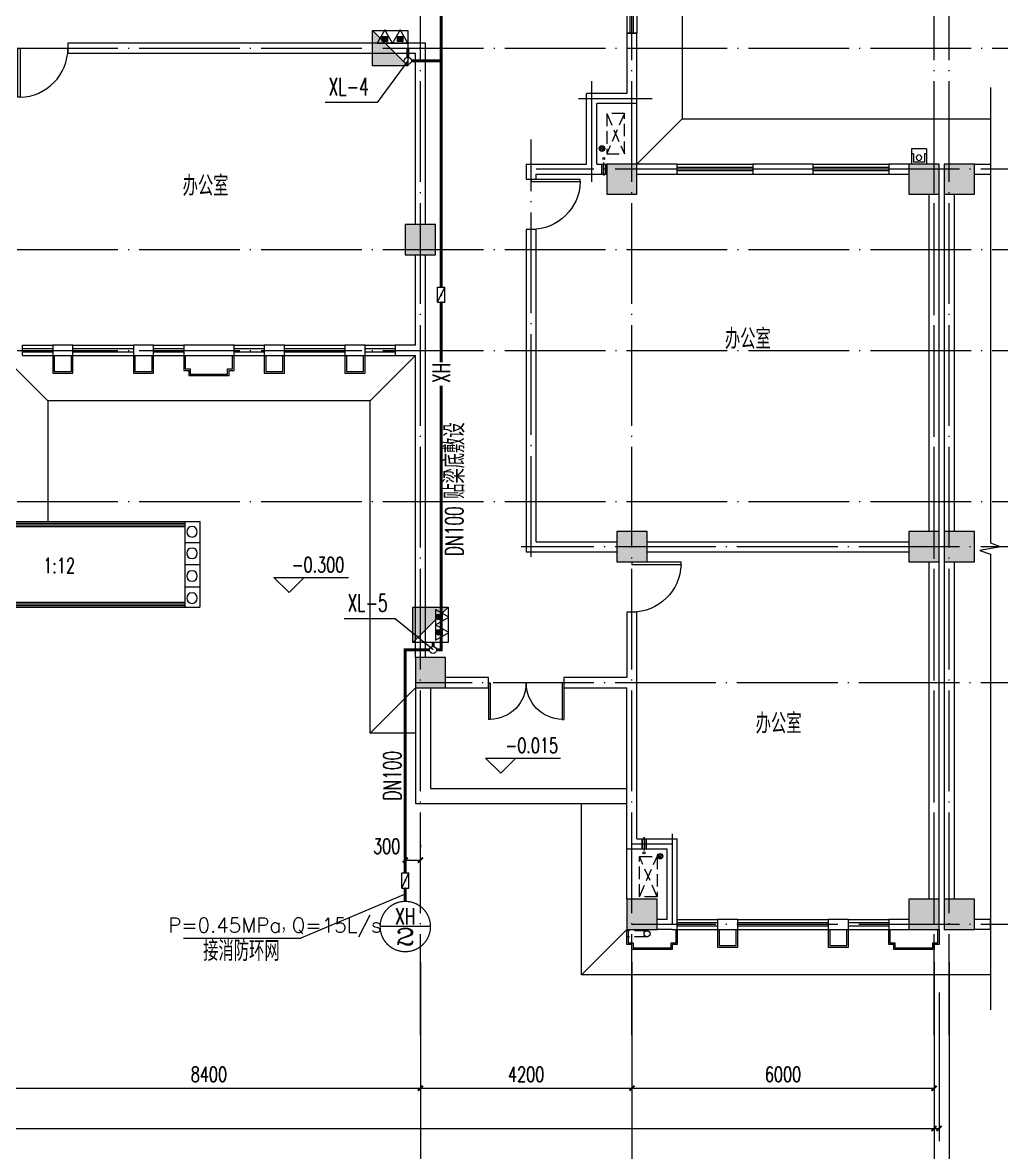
# Model space of a CAD drawing. Extents: x 888742 to 1277419, y 9079 to 622358.
# Drawn here: x 1086144 to 1105581, y 417904 to 440340 of the extents above; entities that cross this region are included whole.
import ezdxf
from ezdxf.enums import TextEntityAlignment as Align

# ---------------------------------------------------------------- set-up
doc = ezdxf.new("R2010")
doc.units = 0
doc.header["$LTSCALE"] = 1000
doc.header["$MEASUREMENT"] = 0
doc.linetypes.add('DASH', pattern=[0.35, 0.25, -0.1])
doc.linetypes.add('DOTE', pattern=[2.42, 2, -0.2, 0.02, -0.2])
for name, color, linetype in [('A_PLAN_FURNITURE', 8, 'Continuous'), ('AXIS', 3, 'Continuous'), ('COLUMN', 2, 'Continuous'), ('DIM_ELEV', 3, 'Continuous'), ('DIM_SYMB', 3, 'Continuous'), ('DIM_消防', 3, 'Continuous'), ('DOTE', 14, 'DOTE'), ('EQUIP_消火栓', 7, 'Continuous'), ('EQUIP_消防', 7, 'Continuous'), ('LVTRY', 220, 'Continuous'), ('PIPE-消防', 1, 'Continuous'), ('PUB_HATCH', 252, 'Continuous'), ('PUB_TEXT', 7, 'Continuous'), ('RAIN', 220, 'Continuous'), ('STAIR', 4, 'Continuous'), ('TEXT_消防', 7, 'Continuous'), ('TWT_DIM', 3, 'Continuous'), ('TWT_IDEN', 3, 'Continuous'), ('TWT_LEAD', 3, 'Continuous'), ('VALVE_消防', 7, 'Continuous'), ('VPIPE-消防', 1, 'Continuous'), ('WALL', 2, 'Continuous'), ('WINDOW', 142, 'Continuous'), ('排水', 135, 'Continuous'), ('栏杆', 89, 'Continuous'), ('空调', 107, 'Continuous')]:
    doc.layers.add(name, color=color, linetype=linetype)
for name, color, linetype, lineweight in [('厨房卫生间家具', 79, 'Continuous', 9), ('房间家具', 157, 'Continuous', 9), ('面积线', 41, 'Continuous', 20)]:
    doc.layers.add(name, color=color, linetype=linetype, lineweight=lineweight)
doc.styles.add('_TCH_DIM', font='SIMPLEX', dxfattribs={"bigfont": 'GBCBIG'})
doc.styles.add('_TCH_DIM_T3', font='SIMPLEX', dxfattribs={"width": 0.705882, "bigfont": 'GBCBIG'})
doc.styles.add('_TWT_CIRCLE', font='COMPLEX', dxfattribs={"width": 1.1, "height": 3.5, "bigfont": 'HZTXT'})
doc.styles.add('_TWT_PIPEDN', font='SIMPLEX', dxfattribs={"width": 0.8, "height": 3.5, "bigfont": 'HZTXT'})
doc.styles.add('_TWT_PIPETEXT', font='SIMPLEX', dxfattribs={"width": 0.8, "height": 3.5, "bigfont": 'HZTXT'})
doc.styles.add('_TWT_SERIAL', font='COMPLEX', dxfattribs={"width": 0.8, "height": 3.5, "bigfont": 'HZTXT'})
doc.styles.add('hztxt', font='zn02.shx', dxfattribs={"width": 0.8, "height": 400, "bigfont": 'zn01.shx'})
doc.styles.get("Standard").update_dxf_attribs({"font": 'gbenor.shx', "bigfont": 'gbcbig.shx'})
doc.dimstyles.new('_TCH_ARCH&&100', dxfattribs={"dimtxt": 297.5, "dimasz": 100, "dimexe": 250, "dimexo": 300, "dimgap": 126.25, "dimtad": 1, "dimdec": 0, "dimzin": 0, "dimdsep": 46, "dimtxsty": '_TCH_DIM_T3', "dimblk": 'ARCHTICK', "dimcen": 0.09, "dimclrt": 7, "dimazin": 2, "dimtfac": 1, "dimtdec": 0, "dimtix": 1, "dimtmove": 2, "dimatfit": 3, "dimldrblk": 'ARCHTICK', "dimfxl": 1, "dimtolj": 1, "dimtzin": 0, "dimarcsym": 0})
doc.dimstyles.new('_TWT_ARCH&&100', dxfattribs={"dimtxt": 297.5, "dimasz": 100, "dimexe": 250, "dimexo": 300, "dimgap": 126.25, "dimtad": 1, "dimdec": 0, "dimzin": 0, "dimdsep": 46, "dimtxsty": '_TCH_DIM_T3', "dimblk": 'ARCHTICK', "dimcen": 0.09, "dimclrt": 7, "dimazin": 2, "dimtfac": 1, "dimtdec": 0, "dimtix": 1, "dimtmove": 2, "dimatfit": 3, "dimfxl": 1, "dimtolj": 1, "dimtzin": 0, "dimarcsym": 0})

# ---------------------------------------------------------------- blocks, each defined once
blk = doc.blocks.new('A$C3D4507CA')
at = {"layer": 'RAIN'}
for p, q in [((-150, -173), (-150, 127)), ((-110, -73), (-110, 87)), ((110, 87), (-110, 87)), ((110, -73), (110, 87)), ((150, -173), (150, 127)), ((-110, -73), (-150, -73)), ((150, -173), (-150, -173)), ((150, -73), (110, -73)), ((150, -173), (150, -173))]:
    blk.add_line(p, q, dxfattribs=at)
blk.add_circle((0, 0), 55, dxfattribs=at)
blk = doc.blocks.new('43t42')
at = {"layer": 'A_PLAN_FURNITURE', "linetype": 'DASH', "extrusion": (0, 0, -1)}
blk.add_lwpolyline([(-698650, 447037), (-697850, 447037), (-697850, 447387), (-698650, 447387)], close=True, dxfattribs=at)
at = {"layer": 'A_PLAN_FURNITURE', "linetype": 'DASH'}
for points in [[(698650, 447387), (697850, 447037)], [(698650, 447037), (697850, 447387)]]:
    blk.add_lwpolyline(points, dxfattribs=at)
blk = doc.blocks.new('Kongtiaodaong')
at = {"layer": '空调'}
for points in [[(1247663, -163218), (1247663, -163058), (1247663, -163038), (1247663, -163218), (1247663, -163238)], [(1247703, -163058), (1247703, -163008), (1247703, -163218), (1247703, -163268)], [(1247743, -163218), (1247743, -163058), (1247743, -163038), (1247743, -163218), (1247743, -163238)]]:
    blk.add_lwpolyline(points, dxfattribs=at)
blk = doc.blocks.new('y65ye4')
at = {"layer": 'STAIR'}
for p, q in [((694940, 430431), (690920, 430431)), ((690920, 430431), (690920, 428731)), ((691220, 430431), (691220, 428731)), ((694640, 430431), (694640, 428731)), ((694640, 430331), (691220, 430331)), ((694940, 430331), (694940, 428731)), ((694640, 428831), (691219, 428831)), ((694940, 428731), (690920, 428731))]:
    blk.add_line(p, q, dxfattribs=at)
at = {"layer": '栏杆'}
for p, q in [((694640, 430398), (691220, 430398)), ((694640, 430364), (691220, 430364)), ((691220, 430014), (690920, 430014)), ((694940, 430014), (694640, 430014)), ((691220, 429576), (690920, 429576)), ((694940, 429576), (694640, 429576)), ((691220, 429137), (690920, 429137)), ((694940, 429137), (694640, 429137)), ((694640, 428798), (691220, 428798)), ((694640, 428764), (691220, 428764))]:
    blk.add_line(p, q, dxfattribs=at)
for centre in [(691076, 430228), (694796, 430228), (691076, 429801), (694796, 429801), (691076, 429350), (694796, 429350), (691076, 428911), (694796, 428911)]:
    blk.add_circle(centre, 104, dxfattribs=at)
blk = doc.blocks.new('$TWTSYS$00000546')
h = blk.add_hatch()
h.set_pattern_fill('ANSI31', color=256, scale=200, style=0)
h.set_pattern_definition([(45, (-38543.802, -6670.83), (-17.67767, 17.67767), [])])
h.paths.add_polyline_path([(-65, 174), (65, 174), (65, 44), (-65, 44)])
for points in [[(0, 344), (-198, 0), (198, 0)], [(-65, 174), (65, 174), (65, 44), (-65, 44)]]:
    blk.add_lwpolyline(points, close=True)
blk = doc.blocks.new('_ArchTick')
at = {"color": 0, "linetype": 'ByBlock', "const_width": 0.4}
blk.add_lwpolyline([(-0.5, -0.5), (0.5, 0.5)], dxfattribs=at)
blk = doc.blocks.new('*D88')
at = {"layer": 'Defpoints', "color": 0, "transparency": 16777216}
for p in [(1093744, 423709), (1094044, 423709), (1094044, 423709)]:
    blk.add_point(p, dxfattribs=at)
at = {"layer": 'TWT_DIM', "color": 0, "lineweight": -2, "transparency": 16777216}
for p, q in [((1093744, 424009), (1093744, 423959)), ((1094044, 424009), (1094044, 423959)), ((1093744, 423709), (1094044, 423709))]:
    blk.add_line(p, q, dxfattribs=at)
at = {"layer": 'TWT_DIM', "color": 0, "lineweight": -2, "transparency": 16777216, "xscale": 100, "yscale": 100, "zscale": 100, "rotation": 180}
blk.add_blockref('_ArchTick', (1093744, 423709), dxfattribs=at)
at = {"layer": 'TWT_DIM', "color": 0, "lineweight": -2, "transparency": 16777216, "xscale": 100, "yscale": 100, "zscale": 100}
blk.add_blockref('_ArchTick', (1094044, 423709), dxfattribs=at)
at = {"layer": 'TWT_DIM', "color": 7, "transparency": 16777216, "insert": (1093374, 423984), "char_height": 297.5, "attachment_point": 5, "style": '_TCH_DIM_T3'}
blk.add_mtext('\\A1;300', dxfattribs=at)
blk = doc.blocks.new('*D211')
at = {"layer": 'AXIS', "color": 0, "lineweight": -2, "transparency": 16777216}
for p, q in [((1085644, 421379), (1085644, 418929)), ((1094044, 421379), (1094044, 418929)), ((1085644, 419179), (1094044, 419179))]:
    blk.add_line(p, q, dxfattribs=at)
at = {"layer": 'Defpoints', "color": 0, "transparency": 16777216}
for p in [(1085644, 421679), (1094044, 421679), (1094044, 419179)]:
    blk.add_point(p, dxfattribs=at)
at = {"layer": 'AXIS', "color": 0, "lineweight": -2, "transparency": 16777216, "xscale": 100, "yscale": 100, "zscale": 100, "rotation": 180}
blk.add_blockref('_ArchTick', (1085644, 419179), dxfattribs=at)
at = {"layer": 'AXIS', "color": 0, "lineweight": -2, "transparency": 16777216, "xscale": 100, "yscale": 100, "zscale": 100}
blk.add_blockref('_ArchTick', (1094044, 419179), dxfattribs=at)
at = {"layer": 'AXIS', "color": 7, "transparency": 16777216, "insert": (1089844, 419454), "char_height": 297.5, "attachment_point": 5, "style": '_TCH_DIM_T3'}
blk.add_mtext('\\A1;8400', dxfattribs=at)
blk = doc.blocks.new('*D212')
at = {"layer": 'AXIS', "color": 0, "lineweight": -2, "transparency": 16777216}
for p, q in [((1094044, 421379), (1094044, 418929)), ((1098244, 421379), (1098244, 418929)), ((1094044, 419179), (1098244, 419179))]:
    blk.add_line(p, q, dxfattribs=at)
at = {"layer": 'Defpoints', "color": 0, "transparency": 16777216}
for p in [(1094044, 421679), (1098244, 421679), (1098244, 419179)]:
    blk.add_point(p, dxfattribs=at)
at = {"layer": 'AXIS', "color": 0, "lineweight": -2, "transparency": 16777216, "xscale": 100, "yscale": 100, "zscale": 100, "rotation": 180}
blk.add_blockref('_ArchTick', (1094044, 419179), dxfattribs=at)
at = {"layer": 'AXIS', "color": 0, "lineweight": -2, "transparency": 16777216, "xscale": 100, "yscale": 100, "zscale": 100}
blk.add_blockref('_ArchTick', (1098244, 419179), dxfattribs=at)
at = {"layer": 'AXIS', "color": 7, "transparency": 16777216, "insert": (1096144, 419454), "char_height": 297.5, "attachment_point": 5, "style": '_TCH_DIM_T3'}
blk.add_mtext('\\A1;4200', dxfattribs=at)
blk = doc.blocks.new('*D213')
at = {"layer": 'AXIS', "color": 0, "lineweight": -2, "transparency": 16777216}
for p, q in [((1098244, 421379), (1098244, 418929)), ((1104244, 421379), (1104244, 418929)), ((1098244, 419179), (1104244, 419179))]:
    blk.add_line(p, q, dxfattribs=at)
at = {"layer": 'Defpoints', "color": 0, "transparency": 16777216}
for p in [(1098244, 421679), (1104244, 421679), (1104244, 419179)]:
    blk.add_point(p, dxfattribs=at)
at = {"layer": 'AXIS', "color": 0, "lineweight": -2, "transparency": 16777216, "xscale": 100, "yscale": 100, "zscale": 100, "rotation": 180}
blk.add_blockref('_ArchTick', (1098244, 419179), dxfattribs=at)
at = {"layer": 'AXIS', "color": 0, "lineweight": -2, "transparency": 16777216, "xscale": 100, "yscale": 100, "zscale": 100}
blk.add_blockref('_ArchTick', (1104244, 419179), dxfattribs=at)
at = {"layer": 'AXIS', "color": 7, "transparency": 16777216, "insert": (1101244, 419454), "char_height": 297.5, "attachment_point": 5, "style": '_TCH_DIM_T3'}
blk.add_mtext('\\A1;6000', dxfattribs=at)
blk = doc.blocks.new('*D214')
at = {"layer": 'AXIS', "color": 0, "lineweight": -2, "transparency": 16777216}
for p, q in [((1050144, 421079), (1050144, 418129)), ((1104344, 421079), (1104344, 418129)), ((1050144, 418379), (1104344, 418379))]:
    blk.add_line(p, q, dxfattribs=at)
at = {"layer": 'Defpoints', "color": 0, "transparency": 16777216}
for p in [(1050144, 421379), (1104344, 421379), (1104344, 418379)]:
    blk.add_point(p, dxfattribs=at)
at = {"layer": 'AXIS', "color": 0, "lineweight": -2, "transparency": 16777216, "xscale": 100, "yscale": 100, "zscale": 100, "rotation": 180}
blk.add_blockref('_ArchTick', (1050144, 418379), dxfattribs=at)
at = {"layer": 'AXIS', "color": 0, "lineweight": -2, "transparency": 16777216, "xscale": 100, "yscale": 100, "zscale": 100}
blk.add_blockref('_ArchTick', (1104344, 418379), dxfattribs=at)
at = {"layer": 'AXIS', "color": 7, "transparency": 16777216, "insert": (1077244, 418654), "char_height": 297.5, "attachment_point": 5, "style": '_TCH_DIM_T3'}
blk.add_mtext('\\A1;54200', dxfattribs=at)
blk = doc.blocks.new('*D373')
at = {"layer": 'AXIS', "color": 0, "lineweight": -2, "transparency": 16777216}
for p, q in [((1085644, 421379), (1085644, 418929)), ((1094044, 421379), (1094044, 418929)), ((1085644, 419179), (1094044, 419179))]:
    blk.add_line(p, q, dxfattribs=at)
at = {"layer": 'Defpoints', "color": 0, "transparency": 16777216}
for p in [(1085644, 421679), (1094044, 421679), (1094044, 419179)]:
    blk.add_point(p, dxfattribs=at)
at = {"layer": 'AXIS', "color": 0, "lineweight": -2, "transparency": 16777216, "xscale": 100, "yscale": 100, "zscale": 100, "rotation": 180}
blk.add_blockref('_ArchTick', (1085644, 419179), dxfattribs=at)
at = {"layer": 'AXIS', "color": 0, "lineweight": -2, "transparency": 16777216, "xscale": 100, "yscale": 100, "zscale": 100}
blk.add_blockref('_ArchTick', (1094044, 419179), dxfattribs=at)
at = {"layer": 'AXIS', "color": 7, "transparency": 16777216, "insert": (1089844, 419454), "char_height": 297.5, "attachment_point": 5, "style": '_TCH_DIM_T3'}
blk.add_mtext('\\A1;8400', dxfattribs=at)
blk = doc.blocks.new('*D374')
at = {"layer": 'AXIS', "color": 0, "lineweight": -2, "transparency": 16777216}
for p, q in [((1094044, 421379), (1094044, 418929)), ((1098244, 421379), (1098244, 418929)), ((1094044, 419179), (1098244, 419179))]:
    blk.add_line(p, q, dxfattribs=at)
at = {"layer": 'Defpoints', "color": 0, "transparency": 16777216}
for p in [(1094044, 421679), (1098244, 421679), (1098244, 419179)]:
    blk.add_point(p, dxfattribs=at)
at = {"layer": 'AXIS', "color": 0, "lineweight": -2, "transparency": 16777216, "xscale": 100, "yscale": 100, "zscale": 100, "rotation": 180}
blk.add_blockref('_ArchTick', (1094044, 419179), dxfattribs=at)
at = {"layer": 'AXIS', "color": 0, "lineweight": -2, "transparency": 16777216, "xscale": 100, "yscale": 100, "zscale": 100}
blk.add_blockref('_ArchTick', (1098244, 419179), dxfattribs=at)
at = {"layer": 'AXIS', "color": 7, "transparency": 16777216, "insert": (1096144, 419454), "char_height": 297.5, "attachment_point": 5, "style": '_TCH_DIM_T3'}
blk.add_mtext('\\A1;4200', dxfattribs=at)
blk = doc.blocks.new('*D375')
at = {"layer": 'AXIS', "color": 0, "lineweight": -2, "transparency": 16777216}
for p, q in [((1098244, 421379), (1098244, 418929)), ((1104244, 421379), (1104244, 418929)), ((1098244, 419179), (1104244, 419179))]:
    blk.add_line(p, q, dxfattribs=at)
at = {"layer": 'Defpoints', "color": 0, "transparency": 16777216}
for p in [(1098244, 421679), (1104244, 421679), (1104244, 419179)]:
    blk.add_point(p, dxfattribs=at)
at = {"layer": 'AXIS', "color": 0, "lineweight": -2, "transparency": 16777216, "xscale": 100, "yscale": 100, "zscale": 100, "rotation": 180}
blk.add_blockref('_ArchTick', (1098244, 419179), dxfattribs=at)
at = {"layer": 'AXIS', "color": 0, "lineweight": -2, "transparency": 16777216, "xscale": 100, "yscale": 100, "zscale": 100}
blk.add_blockref('_ArchTick', (1104244, 419179), dxfattribs=at)
at = {"layer": 'AXIS', "color": 7, "transparency": 16777216, "insert": (1101244, 419454), "char_height": 297.5, "attachment_point": 5, "style": '_TCH_DIM_T3'}
blk.add_mtext('\\A1;6000', dxfattribs=at)
blk = doc.blocks.new('*D376')
at = {"layer": 'AXIS', "color": 0, "lineweight": -2, "transparency": 16777216}
for p, q in [((1050244, 421079), (1050244, 418129)), ((1104244, 421079), (1104244, 418129)), ((1050244, 418379), (1104244, 418379))]:
    blk.add_line(p, q, dxfattribs=at)
at = {"layer": 'Defpoints', "color": 0, "transparency": 16777216}
for p in [(1050244, 421379), (1104244, 421379), (1104244, 418379)]:
    blk.add_point(p, dxfattribs=at)
at = {"layer": 'AXIS', "color": 0, "lineweight": -2, "transparency": 16777216, "xscale": 100, "yscale": 100, "zscale": 100, "rotation": 180}
blk.add_blockref('_ArchTick', (1050244, 418379), dxfattribs=at)
at = {"layer": 'AXIS', "color": 0, "lineweight": -2, "transparency": 16777216, "xscale": 100, "yscale": 100, "zscale": 100}
blk.add_blockref('_ArchTick', (1104244, 418379), dxfattribs=at)
at = {"layer": 'AXIS', "color": 7, "transparency": 16777216, "insert": (1077244, 418654), "char_height": 297.5, "attachment_point": 5, "style": '_TCH_DIM_T3'}
blk.add_mtext('\\A1;54000', dxfattribs=at)
blk = doc.blocks.new('$DorLib2D$00000002')
for p, q in [((-0.5, 0), (-0.5, 0.4875)), ((-0.475, 0.4875), (-0.5, 0.4875)), ((-0.475, 0), (-0.475, 0.4875)), ((0.475, 0), (0.475, 0.4875)), ((0.475, 0.4875), (0.5, 0.4875)), ((0.5, 0), (0.5, 0.4875)), ((-0.5, 0), (-0.475, 0)), ((0.5, 0), (0.475, 0))]:
    blk.add_line(p, q)
at = {"lineweight": 13}
for centre, start, end in [((-0.4875, 0), 0, 88.53072), ((0.4875, 0), 91.46928, 180)]:
    blk.add_arc(centre, 0.4875, start, end, dxfattribs=at)
blk = doc.blocks.new('$WINLIB2D$00000001')
at = {"color": 0}
for points in [[(-0.5, 0.5), (-0.5, -0.5)], [(-0.5, 0.5), (0.5, 0.5)], [(0.5, -0.5), (0.5, 0.5)], [(0.5, 0.167), (-0.5, 0.167)], [(0.5, -0.167), (-0.5, -0.167)], [(-0.5, -0.5), (0.5, -0.5)]]:
    blk.add_lwpolyline(points, dxfattribs=at)
blk = doc.blocks.new('$DorLib2D$00000001')
for p, q in [((0.45, 0.975), (0.5, 0.975)), ((0.45, 0), (0.45, 0.975)), ((0.5, 0), (0.5, 0.975)), ((0.5, 0), (0.45, 0))]:
    blk.add_line(p, q)
at = {"lineweight": 13}
blk.add_arc((0.475, 0), 0.975, 91.4693, 180, dxfattribs=at)
blk = doc.blocks.new('$TwtSys$00000434')
for p, q in [((-0.5, 0.5), (-0.5, -0.5)), ((-0.5, -0.5), (0.5, 0.5)), ((0.5, 0.5), (-0.5, 0.5)), ((0.5, -0.5), (0.5, 0.5)), ((-0.5, -0.5), (0.5, -0.5))]:
    blk.add_line(p, q)
blk.add_solid([(0.5, -0.5), (0.5, 0.5), (-0.5, -0.5)])
blk = doc.blocks.new('$VALVE$00000316')
for p, q in [((-125, 72), (125, -72)), ((-125, 72), (-125, -72)), ((-125, 72), (125, 72)), ((125, 72), (125, -72)), ((-125, -72), (125, -72))]:
    blk.add_line(p, q)
at = {"const_width": 21.1}
blk.add_lwpolyline([(-11, 0, 1), (11, 0, 1)], format="xyb", close=True, dxfattribs=at)
for p in [(-125, 0), (125, 0)]:
    blk.add_point(p)
at = {"color": 7, "flags": 9}
for tag in ['XSIZE', 'YSIZE']:
    blk.add_attdef(tag, (0, 0), '', height=0.5, dxfattribs=at)

msp = doc.modelspace()

# ---------------------------------------------------------------- hatches: boundary and pattern name
at = {"layer": 'PIPE-消防', "linetype": 'Continuous'}
for points in [[(1093744, 427881.9), (1093744, 427911.9), (1093714, 427911.9)], [(1093744, 427881.9), (1093714, 427881.9), (1093714, 427911.9)], [(1094458.2, 427881.9), (1094488.2, 427881.9), (1094488.2, 427851.9)], [(1094458.2, 427881.9), (1094458.2, 427851.9), (1094488.2, 427851.9)]]:
    msp.add_hatch(color=256, dxfattribs=at).paths.add_polyline_path(points)
at = {"layer": 'PUB_HATCH'}
for points in [[(1097744, 436931.9), (1098344, 436931.9), (1098344, 437531.9), (1097744, 437531.9)], [(1103744, 436931.9), (1104344, 436931.9), (1104344, 437531.9), (1103744, 437531.9)], [(1104444, 436931.9), (1105044, 436931.9), (1105044, 437531.9), (1104444, 437531.9)], [(1093744, 435731.4), (1094344, 435731.4), (1094344, 436331.4), (1093744, 436331.4)], [(1097944, 429631.9), (1098544, 429631.9), (1098544, 430231.9), (1097944, 430231.9)], [(1103744, 429631.9), (1104344, 429631.9), (1104344, 430231.9), (1103744, 430231.9)], [(1104444, 429631.9), (1105044, 429631.9), (1105044, 430231.9), (1104444, 430231.9)], [(1093944, 427131.9), (1094544, 427131.9), (1094544, 427731.9), (1093944, 427731.9)], [(1098144, 422331.9), (1098744.1, 422331.9), (1098744.1, 422931.9), (1098144, 422931.9)], [(1103744.1, 422331.9), (1104344, 422331.9), (1104344, 422931.9), (1103744.1, 422931.9)], [(1104444, 422331.9), (1105044, 422331.9), (1105044, 422931.9), (1104444, 422931.9)]]:
    msp.add_hatch(color=256, dxfattribs=at).paths.add_polyline_path(points)
at = {"layer": '排水'}
h = msp.add_hatch(dxfattribs=at)
h.set_pattern_fill('ANSI31', color=252, scale=15, style=0)
h.set_pattern_definition([(45.0002847, (-381098.873, 1430575.19), (-16.83806388, 16.83789657), [])])
edge = h.paths.add_edge_path()
edge.add_arc((1097648.5, 437839.4), 55, 0, 360)
h = msp.add_hatch(dxfattribs=at)
h.set_pattern_fill('ANSI31', color=252, scale=15, style=0)
h.set_pattern_definition([(134.9997153, (2577551.012, 1416520.745), (16.83806388, 16.83789657), [])])
edge = h.paths.add_edge_path()
edge.add_arc((1098803.6, 423785), 55, 0, 360)

# ---------------------------------------------------------------- linework, layer by layer
at = {"layer": 'AXIS'}
for p, q in [((1094044, 421678.5), (1094044, 417678.5)), ((1098244, 421678.5), (1098244, 417678.5)), ((1104244, 421678.5), (1104244, 417678.5)), ((1104544, 421678.5), (1104544, 417678.5))]:
    msp.add_line(p, q, dxfattribs=at)
at = {"layer": 'COLUMN'}
for p, q in [((1098344, 437531.9), (1097744, 437531.9)), ((1097744, 437531.9), (1097744, 436931.9)), ((1098344, 436931.9), (1098344, 437531.9)), ((1104344, 437531.9), (1103744, 437531.9)), ((1103744, 437531.9), (1103744, 436931.9)), ((1104344, 436931.9), (1104344, 437531.9)), ((1105044, 437531.9), (1104444, 437531.9)), ((1104444, 437531.9), (1104444, 436931.9)), ((1105044, 436931.9), (1105044, 437531.9)), ((1097744, 436931.9), (1098344, 436931.9)), ((1103744, 436931.9), (1104344, 436931.9)), ((1104444, 436931.9), (1105044, 436931.9)), ((1094344, 436331.4), (1093744, 436331.4)), ((1093744, 436331.4), (1093744, 435731.4)), ((1094344, 435731.4), (1094344, 436331.4)), ((1093744, 435731.4), (1094344, 435731.4)), ((1098544, 430231.9), (1097944, 430231.9)), ((1097944, 430231.9), (1097944, 429631.9)), ((1098544, 429631.9), (1098544, 430231.9)), ((1104344, 430231.9), (1103744, 430231.9)), ((1103744, 430231.9), (1103744, 429631.9)), ((1104344, 429631.9), (1104344, 430231.9)), ((1105044, 430231.9), (1104444, 430231.9)), ((1104444, 430231.9), (1104444, 429631.9)), ((1105044, 429631.9), (1105044, 430231.9)), ((1097944, 429631.9), (1098544, 429631.9)), ((1103744, 429631.9), (1104344, 429631.9)), ((1104444, 429631.9), (1105044, 429631.9)), ((1094544, 427731.9), (1093944, 427731.9)), ((1093944, 427731.9), (1093944, 427131.9)), ((1094544, 427131.9), (1094544, 427731.9)), ((1093944, 427131.9), (1094544, 427131.9)), ((1098744.1, 422931.9), (1098144, 422931.9)), ((1098144, 422931.9), (1098144, 422331.9)), ((1098744.1, 422331.9), (1098744.1, 422931.9)), ((1104344, 422931.9), (1103744.1, 422931.9)), ((1103744.1, 422931.9), (1103744.1, 422331.9)), ((1104344, 422331.9), (1104344, 422931.9)), ((1105044, 422931.9), (1104444, 422931.9)), ((1104444, 422931.9), (1104444, 422331.9)), ((1105044, 422331.9), (1105044, 422931.9)), ((1098144, 422331.9), (1098744.1, 422331.9)), ((1103744.1, 422331.9), (1104344, 422331.9)), ((1104444, 422331.9), (1105044, 422331.9))]:
    msp.add_line(p, q, dxfattribs=at)
at = {"layer": 'DIM_ELEV'}
for p, q in [((1091434.4, 429020.4), (1091134.4, 429320.4)), ((1091134.4, 429320.4), (1092618.9, 429320.4)), ((1091434.4, 429020.4), (1091734.4, 429320.4)), ((1095639.3, 425431.6), (1095339.3, 425731.6)), ((1095339.3, 425731.6), (1096823.8, 425731.6)), ((1095639.3, 425431.6), (1095939.3, 425731.6))]:
    msp.add_line(p, q, dxfattribs=at)
at = {"layer": 'DIM_SYMB'}
msp.add_lwpolyline([(1105362.3, 439053.9), (1105362.3, 430008.5), (1105572.3, 429932), (1105152.3, 429858), (1105362.3, 429783.5), (1105362.3, 420738.1)], dxfattribs=at)
msp.add_lwpolyline([(1087270.7, 429556.4, 0, 0, 0), (1088526.6, 429556.4, 80, 0, 0), (1088826.6, 429556.4, 0, 0, 0)], format="xyseb", dxfattribs=at)
at = {"layer": 'DIM_消防'}
for p, q in [((1093794, 439581.4), (1093187.3, 438754.6)), ((1093187.3, 438754.6), (1092151.5, 438754.6)), ((1093543.5, 428502.6), (1092527, 428502.6)), ((1094294, 427881.9), (1093543.5, 428502.6))]:
    msp.add_line(p, q, dxfattribs=at)
at = {"layer": 'DOTE'}
for p, q in [((1098244, 420234.9, 0), (1098244, 450333.5)), ((1104244, 420234.9, 0), (1104244, 450333.5, 0)), ((1104544, 420234.9, 0), (1104544, 450333.5)), ((1094044, 420234.9, 0), (1094044, 440516.8, 0)), ((1047318.5, 439831.4, 0), (1107169.6, 439831.4)), ((1097444, 439176.5), (1097444, 437134.6)), ((1097182.5, 438831.4), (1098647, 438831.4)), ((1096244, 429731.9, 0), (1096244, 438019, 0)), ((1107169.6, 437431.9), (1096344, 437431.9)), ((1104244, 437431.9, 0), (1098244, 437431.9, 0)), ((1104244.1, 422431.9, 0), (1104244, 437431.9, 0)), ((1047318.5, 435831.4), (1107169.6, 435831.4)), ((1047318.5, 433831.4, 0), (1107169.6, 433831.4)), ((1047318.5, 430831.4, 0), (1107169.6, 430831.4)), ((1107169.6, 429931.9), (1096044, 429931.9)), ((1107169.6, 427231.9), (1093944, 427231.9, 0)), ((1098244, 424031.9, 0), (1099044, 424031.9)), ((1107169.6, 422431.9, 0), (1098244, 422431.9, 0))]:
    msp.add_line(p, q, dxfattribs=at)
msp.add_lwpolyline([(1099044, 424231.9), (1099044, 422431.9), (1099044, 422431.9)], dxfattribs=at)
at = {"layer": 'LVTRY', "color": 5}
for p, q in [((1099244, 438431.9), (1098344, 437531.9)), ((1086644, 432831.4), (1085744, 433731.4)), ((1093044, 432831.4), (1093944, 433731.4)), ((1093944, 427131.9), (1093044, 426231.9)), ((1098144, 422331.9), (1097244, 421431.9))]:
    msp.add_line(p, q, dxfattribs=at)
for points in [[(1055244, 438431.9), (1055244, 449831.4), (1099244, 449831.4), (1099244, 438431.9), (1105362.3, 438431.9)], [(1093944, 426231.9), (1093044, 426231.9), (1093044, 432831.4), (1086644, 432831.4), (1086644, 430431.4)], [(1105362.3, 421431.9), (1097244, 421431.9), (1097244, 424831.9)]]:
    msp.add_lwpolyline(points, dxfattribs=at)
at = {"layer": 'PIPE-消防', "linetype": 'Continuous', "const_width": 60}
for points in [[(1094458.2, 439581.4), (1094458.2, 441609.4)], [(1093794, 439651.4), (1093794, 439831.4)], [(1094458.2, 439581.4), (1093864, 439581.4)], [(1094458.2, 435086.2), (1094458.2, 439581.4)], [(1094458.2, 433594.4), (1094458.2, 434786.6)], [(1094458.2, 427881.9), (1094458.2, 433131.7)], [(1094224, 427881.9), (1093744, 427881.9)], [(1093744, 423453.4), (1093744, 427881.9)], [(1094294, 428031.9), (1094294, 427951.9)], [(1094458.2, 427881.9), (1094364, 427881.9)], [(1093744, 422888.9), (1093744, 423153.8)]]:
    msp.add_lwpolyline(points, dxfattribs=at)
at = {"layer": 'RAIN', "linetype": 'DASH'}
for p, q in [((1098544.1, 422306.8, 0), (1098144.1, 422306.8, 0)), ((1098544.1, 422186.8, 0), (1098144.1, 422186.8, 0))]:
    msp.add_line(p, q, dxfattribs=at)
at = {"layer": 'RAIN'}
msp.add_circle((1098544.1, 422246.8, 0), 60, dxfattribs=at)
at = {"layer": 'STAIR'}
for points in [[(1093944, 427131.9), (1093944, 424831.9), (1098144, 424831.9)], [(1094244, 427131.9), (1094244, 425131.9), (1098144, 425131.9)]]:
    msp.add_lwpolyline(points, dxfattribs=at)
at = {"layer": 'TWT_IDEN'}
msp.add_line((1094244, 422388.9), (1093244, 422388.9), dxfattribs=at)
at = {"layer": 'TWT_IDEN', "const_width": 25}
msp.add_lwpolyline([(1094244, 422388.9, 1), (1093244, 422388.9, 1)], format="xyb", close=True, dxfattribs=at)
at = {"layer": 'TWT_LEAD', "color": 3}
for p in [(1093744, 423032.4), (1089338, 422156.5)]:
    msp.add_line(p, (1091668.3, 422156.5), dxfattribs=at)
at = {"layer": 'VPIPE-消防', "linetype": 'Continuous'}
for centre in [(1093794, 439581.4), (1094294, 427881.9)]:
    msp.add_circle(centre, 70, dxfattribs=at)
at = {"layer": 'WALL'}
for p, q in [((1098344, 440131.4), (1098144, 440131.4)), ((1098144, 440131.4), (1098144, 438931.4)), ((1098344, 438731.4), (1098344, 440131.4)), ((1094144, 439931.4), (1087044, 439931.4)), ((1087044, 439931.4), (1087044, 439731.4)), ((1094144, 436331.4), (1094144, 439931.4)), ((1087044, 439731.4), (1093944, 439731.4)), ((1093944, 436331.4), (1093944, 439731.4)), ((1098144, 438931.4), (1097344, 438931.4)), ((1097344, 437531.9), (1097344, 438931.4)), ((1098344, 438731.4), (1097544, 438731.4)), ((1097544, 437531.9), (1097544, 438731.4)), ((1096144, 437531.9), (1097344, 437531.9)), ((1096144, 437531.9), (1096144, 437231.9)), ((1097544, 437531.9), (1097744, 437531.9)), ((1099144.5, 437531.9), (1098344, 437531.9)), ((1099144.5, 437331.9), (1099144.5, 437531.9)), ((1101844, 437531.9), (1100644.5, 437531.9)), ((1100644.5, 437531.9), (1100644.5, 437331.9)), ((1101844, 437331.9), (1101844, 437531.9)), ((1103744, 437531.9), (1103344, 437531.9)), ((1103344, 437531.9), (1103344, 437331.9)), ((1105044, 437531.9), (1105362.3, 437531.9)), ((1105362.3, 437531.9), (1105362.3, 437331.9)), ((1096344, 437331.9), (1097444, 437331.9)), ((1096344, 437231.9), (1096344, 437331.9)), ((1097444, 437331.9), (1097744, 437331.9)), ((1098344, 437331.9), (1099144.5, 437331.9)), ((1100644.5, 437331.9), (1101844, 437331.9)), ((1103344, 437331.9), (1103744, 437331.9)), ((1105044, 437331.9), (1105362.3, 437331.9)), ((1096144, 437231.9), (1096344, 437231.9)), ((1104144, 430231.9), (1104144, 436931.9)), ((1104344, 430231.9), (1104344, 436931.9)), ((1104444, 436931.9), (1104444, 430231.9)), ((1104644, 436931.9), (1104644, 430231.9)), ((1096344, 436231.9), (1096144, 436231.9)), ((1096144, 436231.9), (1096144, 429831.9)), ((1096344, 430031.9), (1096344, 436231.9)), ((1093944, 433931.4), (1093944, 435731.4)), ((1094144, 433831.4), (1094144, 435731.4)), ((1087144, 433931.4), (1086744, 433931.4)), ((1086744, 433931.4), (1086744, 433731.4)), ((1087144, 433731.4), (1087144, 433931.4)), ((1088744, 433931.4), (1088344, 433931.4)), ((1088344, 433931.4), (1088344, 433731.4)), ((1088744, 433731.4), (1088744, 433931.4)), ((1090344, 433931.4), (1089344, 433931.4)), ((1089344, 433931.4), (1089344, 433731.4)), ((1090344, 433731.4), (1090344, 433931.4)), ((1091344, 433931.4), (1090944, 433931.4)), ((1090944, 433931.4), (1090944, 433731.4)), ((1091344, 433731.4), (1091344, 433931.4)), ((1092944, 433931.4), (1092544, 433931.4)), ((1092544, 433931.4), (1092544, 433731.4)), ((1092944, 433731.4), (1092944, 433931.4)), ((1093944, 433931.4), (1093544, 433931.4)), ((1093544, 433931.4), (1093544, 433731.4)), ((1086744, 433731.4), (1087144, 433731.4)), ((1088344, 433731.4), (1088744, 433731.4)), ((1089344, 433731.4), (1090344, 433731.4)), ((1090944, 433731.4), (1091344, 433731.4)), ((1092544, 433731.4), (1092944, 433731.4)), ((1093544, 433731.4), (1093944, 433731.4)), ((1093944, 427731.9), (1093944, 433731.4)), ((1094144, 427731.9), (1094144, 433831.4)), ((1096344, 430031.9), (1097944, 430031.9)), ((1098544, 430031.9), (1103744, 430031.9)), ((1096144, 429831.9), (1097944, 429831.9)), ((1098544, 429831.9), (1103744, 429831.9)), ((1104144.1, 422931.9), (1104144, 429631.9)), ((1104344, 422931.9), (1104344, 429631.9)), ((1104444, 429631.9), (1104444, 422931.9)), ((1104644, 429631.9), (1104644, 422931.9)), ((1098344.1, 428631.9), (1098144, 428631.9)), ((1098144, 428631.9), (1098144, 427331.9)), ((1098344.1, 427231.9), (1098344.1, 428631.9)), ((1095394, 427331.9), (1094544, 427331.9)), ((1095394, 427131.9), (1095394, 427331.9)), ((1098144, 427331.9), (1096894, 427331.9)), ((1096894, 427331.9), (1096894, 427131.9)), ((1098344.1, 424131.9), (1098344.1, 427231.9)), ((1094544, 427131.9), (1095394, 427131.9)), ((1096894, 427131.9), (1098144, 427131.9)), ((1098144, 423931.9), (1098144, 427131.9)), ((1098344.1, 424131.9), (1099144, 424131.9)), ((1099144, 422531.9), (1099144, 424131.9)), ((1098144, 423931.9), (1098944, 423931.9)), ((1098944, 422531.9), (1098944, 423931.9)), ((1098944, 422531.9), (1098744.1, 422531.9)), ((1099144, 422331.9), (1099144, 422531.9)), ((1100344, 422531.9), (1099944, 422531.9)), ((1099944, 422531.9), (1099944, 422331.9)), ((1100344, 422331.9), (1100344, 422531.9)), ((1102544, 422531.9), (1102144, 422531.9)), ((1102144, 422531.9), (1102144, 422331.9)), ((1102544, 422331.9), (1102544, 422531.9)), ((1103744.1, 422531.9), (1103344.1, 422531.9)), ((1103344.1, 422531.9), (1103344.1, 422331.9)), ((1105362.3, 422531.9), (1105044, 422531.9)), ((1105362.3, 422331.9), (1105362.3, 422531.9)), ((1099044, 422331.9), (1098744.1, 422331.9)), ((1099044, 422331.9), (1099144, 422331.9)), ((1099944, 422331.9), (1100344, 422331.9)), ((1102144, 422331.9), (1102544, 422331.9)), ((1103344.1, 422331.9), (1103744.1, 422331.9)), ((1105362.3, 422331.9), (1105044, 422331.9))]:
    msp.add_line(p, q, dxfattribs=at)
at = {"layer": '厨房卫生间家具'}
for p, q in [((1098244, 437531.9), (1098244, 438731.4)), ((1098344, 437531.9), (1098344, 438731.4)), ((1098144, 422931.9), (1098144, 423931.9)), ((1098244, 422931.9), (1098244, 423931.9))]:
    msp.add_line(p, q, dxfattribs=at)
at = {"layer": '房间家具'}
for points in [[(1086744, 433731.4), (1086744, 433381.4), (1087144, 433381.4), (1087144, 433731.4)], [(1086774, 433731.4), (1086774, 433411.4), (1087114, 433411.4), (1087114, 433731.4)], [(1088344, 433731.4), (1088344, 433381.4), (1088744, 433381.4), (1088744, 433731.4)], [(1088374, 433731.4), (1088374, 433411.4), (1088714, 433411.4), (1088714, 433731.4)], [(1089344, 433731.4), (1089344, 433431.4), (1089444, 433431.4), (1089444, 433331.4), (1090244, 433331.4), (1090244, 433431.4), (1090344, 433431.4), (1090344, 433731.4)], [(1089374, 433731.4), (1089374, 433461.4), (1089474, 433461.4), (1089474, 433361.4), (1090214, 433361.4), (1090214, 433461.4), (1090314, 433461.4), (1090314, 433731.4)], [(1090944, 433731.4), (1090944, 433381.4), (1091344, 433381.4), (1091344, 433731.4)], [(1090974, 433731.4), (1090974, 433411.4), (1091314, 433411.4), (1091314, 433731.4)], [(1092544, 433731.4), (1092544, 433381.4), (1092944, 433381.4), (1092944, 433731.4)], [(1092574, 433731.4), (1092574, 433411.4), (1092914, 433411.4), (1092914, 433731.4)], [(1099144, 422331.9), (1099144, 422031.9), (1099044, 422031.9), (1099044, 421931.9), (1098244, 421931.9), (1098244, 422031.9), (1098144, 422031.9), (1098144, 422331.9)], [(1099114.1, 422331.9), (1099114.1, 422061.9), (1099014.1, 422061.9), (1099014.1, 421961.9), (1098274.1, 421961.9), (1098274.1, 422061.9), (1098174.1, 422061.9), (1098174.1, 422331.9)], [(1099944, 422331.9), (1099944, 421981.9), (1100344, 421981.9), (1100344, 422331.9)], [(1099974, 422331.9), (1099974, 422011.9), (1100314, 422011.9), (1100314, 422331.9)], [(1102144, 422331.9), (1102144, 421981.9), (1102544, 421981.9), (1102544, 422331.9)], [(1102174, 422331.9), (1102174, 422011.9), (1102514, 422011.9), (1102514, 422331.9)], [(1104344, 422331.9), (1104344, 422031.9), (1104244.1, 422031.9), (1104244.1, 421931.9), (1103444.1, 421931.9), (1103444.1, 422031.9), (1103344.1, 422031.9), (1103344.1, 422331.9)], [(1104314.1, 422331.9), (1104314.1, 422061.9), (1104214.1, 422061.9), (1104214.1, 421961.9), (1103474.1, 421961.9), (1103474.1, 422061.9), (1103374.1, 422061.9), (1103374.1, 422331.9)]]:
    msp.add_lwpolyline(points, dxfattribs=at)
at = {"layer": '排水'}
for centre, radius in [((1097648.5, 437839.4), 55), ((1097684, 437641.9), 20), ((1098484.1, 423851.9), 20), ((1098803.6, 423785), 55)]:
    msp.add_circle(centre, radius, dxfattribs=at)

# ---------------------------------------------------------------- block references
at = {"xscale": -1, "rotation": 270.0000013206811}
msp.add_blockref('43t42', (650706.9, -260117.9), dxfattribs=at)
at = {"xscale": -1}
msp.add_blockref('y65ye4', (1780584.1, 0), dxfattribs=at)
at = {"rotation": 270}
msp.add_blockref('43t42', (651356.9, 1121631.4), dxfattribs=at)
at = {"layer": 'EQUIP_消火栓', "xscale": 700, "yscale": -700, "zscale": 700}
for p, rotation in [((1093444, 439831.4), 179.999999927372), ((1094244, 428381.9), 90.00000013472761)]:
    msp.add_blockref('$TwtSys$00000434', p, dxfattribs=dict(at, rotation=rotation))
at = {"layer": 'EQUIP_消防', "color": 1, "xscale": 0.7679999999236315, "yscale": 0.7680000001564622, "zscale": 0.7680000000000002}
for p in [(1093337, 439931.4), (1093641.7, 439931.4)]:
    msp.add_blockref('$TWTSYS$00000546', p, dxfattribs=at)
at = {"layer": 'EQUIP_消防', "color": 1, "xscale": 0.7679999999236315, "yscale": 0.7680000000400469, "zscale": 0.7680000000000002, "rotation": 270}
for p in [(1094344, 428534.2), (1094344, 428229.5)]:
    msp.add_blockref('$TWTSYS$00000546', p, dxfattribs=at)
at = {"layer": 'RAIN', "xscale": -1, "rotation": 180}
msp.add_blockref('A$C3D4507CA', (1103944.1, 437658.5), dxfattribs=at)
at = {"layer": 'VALVE_消防', "xscale": 1.2, "zscale": 1.2}
for p, rotation in [((1094458.2, 434936.4), 89.999998487032), ((1093744, 423303.6), 90)]:
    msp.add_blockref('$VALVE$00000316', p, dxfattribs=dict(at, rotation=rotation))
at = {"layer": 'WINDOW'}
for name, p, xscale, yscale, zscale, rotation in [('$WINLIB2D$00000001', (1098244, 440931.4), 1600, 200, 1600, 270.0000088902455), ('$DorLib2D$00000001', (1086544, 439831.4), -1000, -1000, -1000, 2.073466180462524e-07), ('$WINLIB2D$00000001', (1099894.5, 437431.9), 1500, -200, 1500, 359.999999998755), ('$WINLIB2D$00000001', (1102594, 437431.9), 1500, -200, 1500, 359.999999998755), ('$DorLib2D$00000001', (1096244, 436731.9), 1000, -1000, 1000, 90.0000087171285), ('$WINLIB2D$00000001', (1086444, 433831.4), -600, 200, -600, 179.9999999824243), ('$WINLIB2D$00000001', (1087744, 433831.4), -1200, 200, -1200, 179.9999999824243), ('$WINLIB2D$00000001', (1089044, 433831.4), -600, 200, -600, 179.9999999824243), ('$WINLIB2D$00000001', (1090644, 433831.4), -600, 200, -600, 179.9999999824243), ('$WINLIB2D$00000001', (1091944, 433831.4), -1200, 200, -1200, 179.9999999824243), ('$WINLIB2D$00000001', (1093244, 433831.4), -600, 200, -600, 179.9999999824243), ('$DorLib2D$00000001', (1098244, 429131.9), 1000, -1000, 1000, 90.0000016600063), ('$DorLib2D$00000002', (1096144, 427231.9), -1500, 1500, -1500, 179.9999998670997), ('$WINLIB2D$00000001', (1099544, 422431.9), -800, 200, -800, 180.0000000007703), ('$WINLIB2D$00000001', (1101244, 422431.9), -1800, 200, -1800, 180.0000000007703), ('$WINLIB2D$00000001', (1102944.1, 422431.9), -800, 200, -800, 180.0000000007703)]:
    msp.add_blockref(name, p, dxfattribs=dict(at, xscale=xscale, yscale=yscale, zscale=zscale, rotation=rotation))
at = {"layer": '面积线', "rotation": 180.0000013232434}
msp.add_blockref('Kongtiaodaong', (2345387.4, 274293.9), dxfattribs=at)
at = {"layer": '面积线', "xscale": -1}
msp.add_blockref('Kongtiaodaong', (2346187.4, 587169.8), dxfattribs=at)

# ---------------------------------------------------------------- texts
at = {"layer": 'DIM_ELEV', "color": 7, "style": '_TCH_DIM', "width": 0.705882}
for s, p in [('-0.300', (1091488.9, 429425.4)), ('-0.015', (1095733.8, 425836.6))]:
    msp.add_text(s, height=297.5, dxfattribs=at).set_placement(p)
at = {"layer": 'DIM_SYMB', "color": 7, "style": '_TCH_DIM', "width": 0.705882}
msp.add_text('1:12', height=297.5, dxfattribs=at).set_placement((1086555.7, 429407.7))
at = {"layer": 'DIM_消防', "color": 7, "style": '_TWT_SERIAL', "width": 0.64}
for s, p in [('XL-4', (1092221.5, 438894.6)), ('XL-5', (1092597, 428642.6))]:
    msp.add_text(s, height=350, dxfattribs=at).set_placement(p)
at = {"layer": 'PUB_TEXT', "style": 'hztxt', "width": 0.8}
for s, p in [('办公室', (1089321.8, 436899.9)), ('办公室', (1100090.6, 433859.6)), ('办公室', (1100700.7, 426222.4)), ('接消防环网', (1089728.9, 421705.8))]:
    msp.add_text(s, height=400, dxfattribs=at).set_placement(p)
msp.add_text('贴梁底敷设', height=400, rotation=90, dxfattribs=at).set_placement((1094920, 430882.4))
at = {"layer": 'PUB_TEXT', "style": '_TCH_DIM'}
msp.add_text('P=0.45MPa，Q=15L/s', height=289.362, dxfattribs=at).set_placement((1089035.4, 422271.2))
at = {"layer": 'TEXT_消防', "style": '_TWT_PIPETEXT', "width": 0.64}
msp.add_text('XH', height=350, rotation=90, dxfattribs=at).set_placement((1094633.2, 433181.7))
at = {"layer": 'TEXT_消防', "linetype": 'Continuous', "style": '_TWT_PIPEDN', "width": 0.64}
for p in [(1094890.3, 429745.5), (1093660.4, 424889.4)]:
    msp.add_text('DN100', height=350, rotation=90, dxfattribs=at).set_placement(p)
at = {"layer": 'TWT_IDEN', "color": 7, "style": '_TWT_CIRCLE'}
for s, height, width, p, p2 in [('XH', 321.99, 0.596591, (1093542.8, 422429.2), (1093945.3, 422429.2)), ('2', 322, 1.704545, (1093542.8, 422026.7), (1093945.3, 422026.7))]:
    msp.add_text(s, height=height, dxfattribs=dict(at, width=width)).set_placement(p, p2, align=Align.FIT)

# ---------------------------------------------------------------- dimensions: what is measured, and where the dimension line sits
at = {"layer": 'AXIS'}
for p1, p2, distance, picture, middle in [((1085644, 421678.5), (1094044, 421678.5), -2500, '*D211', (1089844.1, 419453.5)), ((1085644, 421678.5), (1094044, 421678.5), -2500, '*D373', (1089844, 419453.5)), ((1094044, 421678.5), (1098244, 421678.5), -2500, '*D212', (1096144, 419453.5)), ((1094044, 421678.5), (1098244, 421678.5), -2500, '*D374', (1096144, 419453.5)), ((1098244, 421678.5), (1104244, 421678.5), -2500, '*D213', (1101244, 419453.5)), ((1098244, 421678.5), (1104244, 421678.5), -2500, '*D375', (1101244, 419453.5)), ((1050144, 421378.5), (1104344, 421378.5), -3000, '*D214', (1077244, 418653.5)), ((1050244, 421378.5), (1104244, 421378.5), -3000, '*D376', (1077244, 418653.5))]:
    dim = msp.add_aligned_dim(p1=p1, p2=p2, distance=distance, dimstyle='_TCH_ARCH&&100', dxfattribs=at)
    dim.commit()
    dim.dimension.update_dxf_attribs({"geometry": picture, "text_midpoint": middle})
at = {"layer": 'TWT_DIM'}
dim = msp.add_linear_dim(base=(1094044, 423709.1), p1=(1093744, 423709.1), p2=(1094044, 423709.1), angle=360, dimstyle='_TWT_ARCH&&100', dxfattribs=at)
dim.commit()
dim.dimension.update_dxf_attribs({"geometry": '*D88', "text_midpoint": (1093374, 423984.1), "dimtype": 129})

doc.saveas('drawing.dxf')
